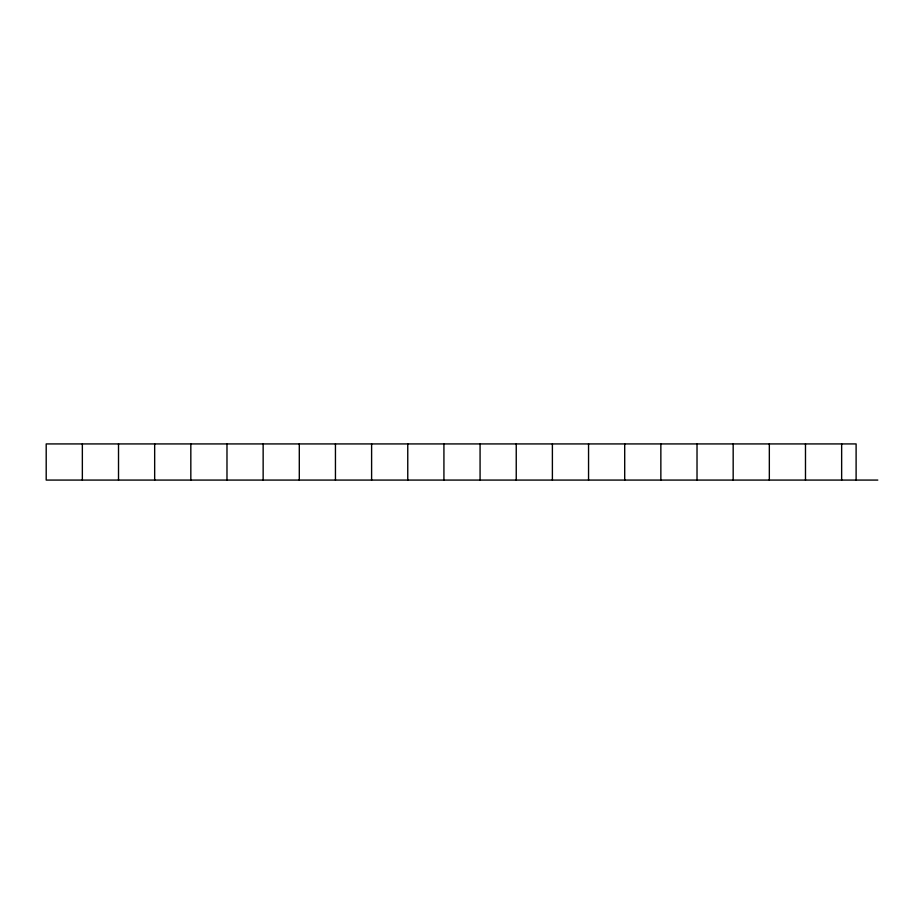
<?xml version="1.0" encoding="UTF-8"?>
<svg xmlns="http://www.w3.org/2000/svg" width="924" height="924" viewBox="0 0 924 924"><rect width="100%" height="100%" fill="white"/><g stroke="black" fill="none" stroke-linecap="round" stroke-linejoin="round"><path stroke-width="1.39" d="M877.8 480.076L46.2 480.076L46.2 443.924L856.109 443.924L856.109 480.076M841.649 443.924L841.649 480.076M805.485 443.924L805.485 480.076M769.334 443.924L769.334 480.076M733.171 443.924L733.171 480.076M697.019 443.924L697.019 480.076M660.856 443.924L660.856 480.076M624.705 443.924L624.705 480.076M588.553 443.924L588.553 480.076M552.39 443.924L552.39 480.076M516.239 443.924L516.239 480.076M480.076 443.924L480.076 480.076M443.924 443.924L443.924 480.076M407.761 443.924L407.761 480.076M371.61 443.924L371.61 480.076M335.447 443.924L335.447 480.076M299.295 443.924L299.295 480.076M263.144 443.924L263.144 480.076M226.981 443.924L226.981 480.076M190.829 443.924L190.829 480.076M154.666 443.924L154.666 480.076M118.515 443.924L118.515 480.076M82.352 443.924L82.352 480.076"/></g></svg>
